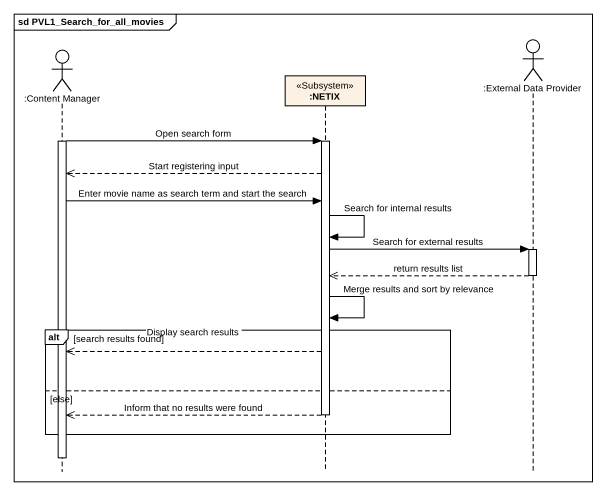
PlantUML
@startuml
mainframe sd PVL1_Search_for_all_movies
hide footbox
actor ":Content Manager" as Content_Manager
participant ":NETIX" as NETIX <<Subsystem>>
actor ":External Data Provider" as External_Data_Provider

activate Content_Manager
Content_Manager -> NETIX : Open search form
activate NETIX
NETIX -->> Content_Manager : Start registering input
Content_Manager -> NETIX : Enter movie name as search term and start the search
NETIX -> NETIX : Search for internal results
NETIX -> External_Data_Provider : Search for external results
activate External_Data_Provider
External_Data_Provider -->> NETIX : return results list
deactivate External_Data_Provider
NETIX -> NETIX : Merge results and sort by relevance
alt search results found
  NETIX -->> Content_Manager : Display search results
else else
  NETIX -->> Content_Manager : Inform that no results were found
  deactivate NETIX
end
deactivate Content_Manager
@enduml
